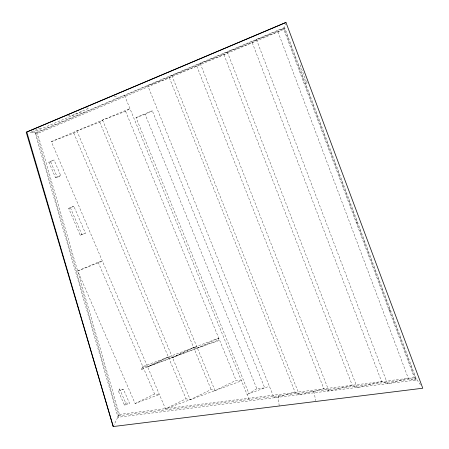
<?xml version="1.0" encoding="UTF-8"?>
<svg xmlns="http://www.w3.org/2000/svg" width="449" height="449" viewBox="0 0 449 449"><rect width="100%" height="100%" fill="white"/><g stroke="black" fill="none" stroke-linecap="round" stroke-linejoin="round"><path stroke-width="0.34" stroke-dasharray="2.25 1.68" d="M283.79 29.365L284.144 28.057L35.185 133.392L118.031 417.273L416.066 380.084L284.144 28.057L277.965 31.823L256.525 39.742L252.254 42.7L227.368 52.078L223.995 54.649L200.26 63.55L196.802 66.149L171.877 75.555L169.34 77.761L147.805 85.742L274.053 397.803L295.178 392.426L299.287 394.654L323.892 388.834L328.937 390.956L352.252 385.287L357.185 387.431L381.639 381.611L387.465 383.654L408.293 378.277L416.066 380.084L414.32 377.525L283.79 29.365L37.587 133.482L35.185 133.392M420.444 384.821L416.161 378.58L284.61 27.434L285.631 23.696M124.536 405.279L125.681 402.933L119.614 388.974L123.436 389.317L129.559 403.415L124.536 405.279L118.413 391.197L119.614 388.974M113.21 426.55L118.525 415.757L35.959 132.651L30.027 132.41L38.889 128.655L41.274 128.801M118.031 417.273L119.44 414.405L37.587 133.482M141.379 369.594L142.855 366.597L218.742 338.114L218.27 340.769L197.392 348.121L147.575 366.861L168.369 357.022L172.489 357.606L193.642 347.532L197.358 348.048L218.742 338.114L218.337 340.157L147.541 366.788L141.413 369.673L142.855 366.597L147.609 366.934L168.369 357.022M305.752 83.873L307.593 81.841M51.338 141.631L73.81 133.117L76.908 130.878L99.785 122.195L102.568 120.085L125.597 111.346L129.941 108.574L51.338 141.631L165.501 408.809L241.489 380.847L236.09 380.348L215.043 390.579L211.137 389.541L190.236 399.711L186.009 398.796L165.501 408.809M256.822 388.682L248.987 393.661L136.002 117.582L152.306 110.751L264.73 387.908L256.822 388.682L145.117 114.416L152.306 110.751M48.818 162.117L50.731 161.926L54.032 159.945L60.699 175.525L57.343 177.338L55.502 177.675L48.818 162.117L54.032 159.945M80.219 235.231L85.383 233.149L73.872 206.276L68.691 208.387L80.219 235.231L85.383 233.149M135.104 403.522L154.596 394.009L159.395 394.514L135.104 403.522L77.716 270.96L98.157 262.205L102.411 261.161L77.716 270.96M172.444 357.505L193.642 347.532L197.392 348.121M68.691 208.387L73.872 206.276M32.502 132.511L81.179 111.902L83.896 112.368M35.959 132.651L284.61 27.434M55.502 177.675L60.699 175.525M118.413 391.197L123.436 389.317M247.034 394.374L269.366 386.213M136.002 117.582L145.117 114.416M119.44 414.405L414.32 377.525M118.525 415.757L416.161 378.58M125.681 402.933L129.559 403.415M67.962 115.634L70.706 116.022L88.902 108.316L86.421 107.811M114.186 96.221L118.637 97.669M356.035 222.047L357.151 222.872M388.682 309.137L390.17 310.983M50.731 161.926L57.343 177.338M70.403 207.769L81.813 234.367M98.157 262.205L154.596 394.009M76.908 130.878L190.236 399.711M73.81 133.117L186.009 398.796M102.568 120.085L215.043 390.579M99.785 122.195L211.137 389.541M124.603 95.558L249.683 400.845M125.597 111.346L236.09 380.348M169.34 77.761L295.178 392.426M171.877 75.555L299.287 394.654M196.802 66.149L323.892 388.834M200.26 63.55L328.937 390.956M227.368 52.078L357.185 387.431M223.995 54.649L352.252 385.287M256.525 39.742L387.465 383.654M252.254 42.7L381.639 381.611M277.965 31.823L408.293 378.277M300.089 64.948L306.757 82.762M313.756 391.371L315.804 400.777M278.195 395.81L279.188 406.003"/><path stroke-width="0.67" d="M26.222 132.259L285.974 22.45L422.778 388.222L113.21 426.55L26.222 132.259L285.974 22.45M26.861 132.281L113.21 426.55"/></g></svg>
